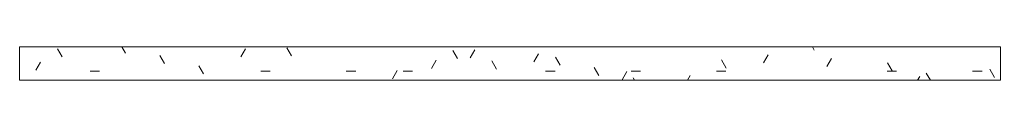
# Model space of a CAD drawing. Header units: metres. Extents: x 0 to 175, y 0 to 6.
import ezdxf

# ---------------------------------------------------------------- set-up
doc = ezdxf.new("R2010")
doc.units = ezdxf.units.M
doc.layers.add('A-DETL-GENF', color=92, linetype='Continuous', lineweight=18)

# ---------------------------------------------------------------- blocks, each defined once
blk = doc.blocks.new('41 stuclaag - 6mm-2754689-00_0 Basismaterialen')
at = {"layer": 'A-DETL-GENF', "lineweight": 13}
h = blk.add_hatch(dxfattribs=at)
h.set_pattern_fill('FP_72', color=256, style=0, pattern_type=2)
h.set_pattern_definition([(0, (12550, 1774.54), (20.32, 5.08), [1.676, -13.564, 1.676, -13.564, -81.28]), (0, (12550, 1774.54), (20.32, 5.08), [-30.48, 1.676, -28.804, 1.676, -13.564, -35.56]), (0, (12550, 1774.54), (20.32, 5.08), [-76.2, 1.676, -8.484, 1.676, -23.724]), (120, (12557.62, 1777.08), (-14.559409, 15.0576362), [1.676, -13.564, 1.676, -13.564, -81.28]), (120, (12557.62, 1777.08), (-14.559409, 15.0576362), [-30.48, 1.676, -28.804, 1.676, -13.564, -35.56]), (120, (12557.62, 1777.08), (-14.559409, 15.0576362), [-76.2, 1.676, -8.484, 1.676, -23.724]), (240, (12560.16, 1787.24), (-5.760591, -20.1376362), [1.676, -13.564, 1.676, -13.564, -81.28]), (240, (12560.16, 1787.24), (-5.760591, -20.1376362), [-30.48, 1.676, -28.804, 1.676, -13.564, -35.56]), (240, (12560.16, 1787.24), (-5.760591, -20.1376362), [-76.2, 1.676, -8.484, 1.676, -23.724])])
h.paths.add_polyline_path([(175, 0), (175, 6), (0, 6), (0, 0)])
for p, q in [((175, 6), (0, 6)), ((0, 6), (0, 0)), ((175, 0), (175, 6)), ((0, 0), (175, 0))]:
    blk.add_line(p, q, dxfattribs=at)

msp = doc.modelspace()

# ---------------------------------------------------------------- block references
msp.add_blockref('41 stuclaag - 6mm-2754689-00_0 Basismaterialen', (0, 0))

doc.saveas('drawing.dxf')
